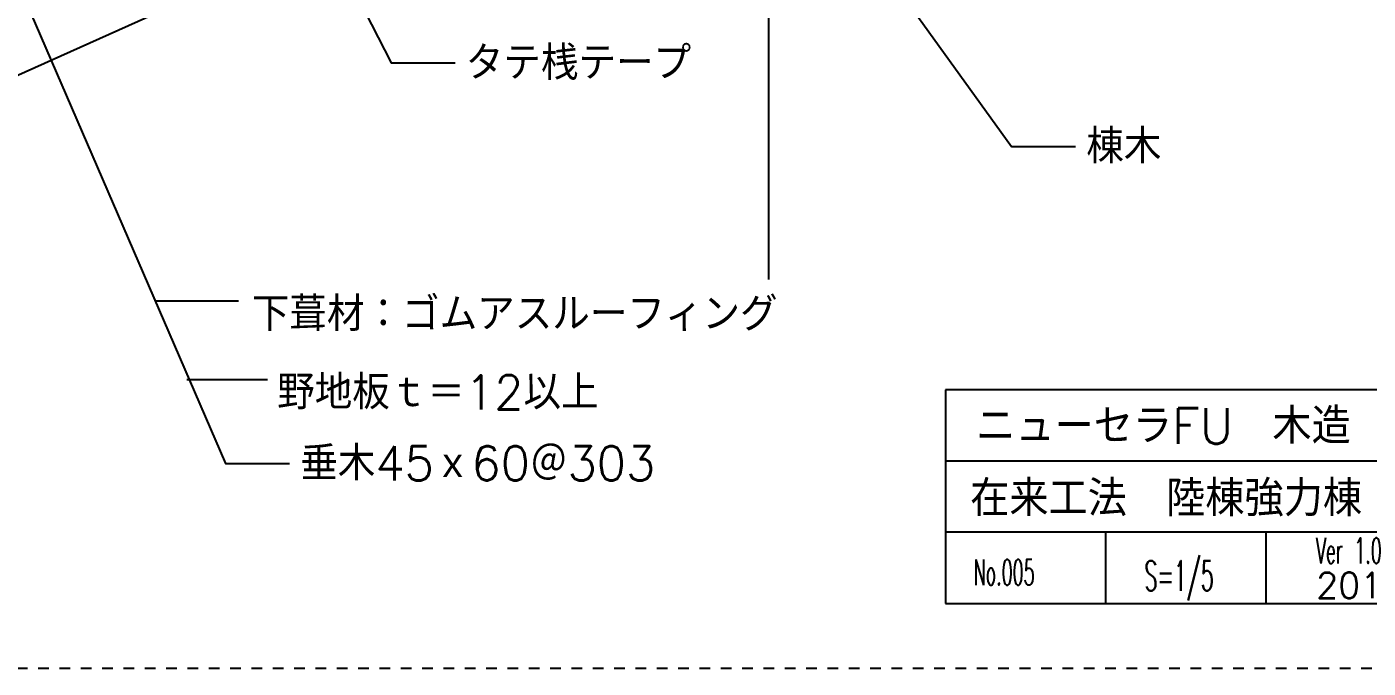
# Model space of a CAD drawing. Extents: x -1727 to 4652, y -2364 to 3340.
# Drawn here: x 418 to 1047, y 0 to 300 of the extents above; entities that cross this region are included whole.
import ezdxf

# ---------------------------------------------------------------- set-up
doc = ezdxf.new("R2010")
doc.units = 0
doc.header["$LTSCALE"] = 5
doc.linetypes.add('DASHDOT', pattern=[43, 40, -1, 1, -1])
doc.linetypes.add('DOT', pattern=[2, 1, -1])
for name, color, linetype in [('0-0', 7, 'CONTINUOUS'), ('0-1', 7, 'CONTINUOUS'), ('0-3', 7, 'CONTINUOUS'), ('0-4', 7, 'CONTINUOUS'), ('0-A', 7, 'CONTINUOUS')]:
    doc.layers.add(name, color=color, linetype=linetype)
doc.styles.get("Standard").update_dxf_attribs({"font": 'txt.shx', "bigfont": 'extfont.shx'})

msp = doc.modelspace()

# ---------------------------------------------------------------- linework, layer by layer
at = {"layer": '0-0', "color": 7, "linetype": 'CONTINUOUS'}
for p, q in [((1448.494, 130.3427), (848.494, 130.3427)), ((848.494, 130.3427), (848.494, 30.3427)), ((1148.494, 97.0093), (848.494, 97.0093)), ((1148.494, 63.676), (848.494, 63.676)), ((923.494, 63.676), (923.494, 30.3427)), ((998.494, 63.676), (998.494, 30.3427)), ((848.494, 30.3427), (1448.494, 30.3427))]:
    msp.add_line(p, q, dxfattribs=at)
at = {"layer": '0-1', "color": 4, "linetype": 'DASHDOT'}
msp.add_line((765.6614, 182.1867), (765.6614, 828.4776), dxfattribs=at)
at = {"layer": '0-3', "color": 7, "linetype": 'CONTINUOUS'}
for p, q in [((478.4633, 172.043), (517.1415, 172.043)), ((492.8948, 135.2788), (530.7239, 135.2788))]:
    msp.add_line(p, q, dxfattribs=at)
for points in [[(527.0837, 403.669), (588.6254, 283.5876), (618.6254, 283.5876)], [(794.1604, 362.7009), (879.4221, 244.4713), (909.4221, 244.4713)], [(405.0721, 340.42), (511.0222, 95.969), (541.0222, 95.969)]]:
    msp.add_lwpolyline(points, dxfattribs=at)
at = {"layer": '0-4', "color": 4, "linetype": 'DASHDOT'}
msp.add_line((765.6614, 182.1867), (765.6614, 828.4776), dxfattribs=at)
at = {"layer": '0-4', "color": 3, "linetype": 'CONTINUOUS'}
msp.add_line((169.7728, 168.2199), (765.6618, 436.3668), dxfattribs=at)
at = {"layer": '0-A', "color": 7, "linetype": 'DOT'}
msp.add_line((-1726.8095, 0), (4652.0253, 0), dxfattribs=at)

# ---------------------------------------------------------------- texts
at = {"layer": '0-0', "color": 7}
for s, height, p in [('ニューセラFU\u3000木造', 16.7, (862.799, 105.1164)), ('在来工法\u3000陸棟強力棟', 16.7, (859.9739, 71.2155)), ('2016.04.01 更新', 12, (1022.1775, 32.8402))]:
    msp.add_text(s, height=height, dxfattribs=at).set_placement(p)
at = {"layer": '0-0', "color": 7, "width": 0.5}
for s, height, p in [('Ver 1.0', 12, (1022.0851, 49.0536)), ('No.005', 12, (861.6458, 38.8711)), ('S=1/5', 14, (941.6914, 36.309))]:
    msp.add_text(s, height=height, dxfattribs=at).set_placement(p)
at = {"layer": '0-3', "color": 7}
for s, p in [('タテ桟テープ', (623.6254, 275.5876)), ('棟木', (914.4221, 236.4713)), ('下葺材：ゴムアスルーフィング', (523.3453, 157.9677)), ('野地板ｔ＝12以上', (535.2081, 121.2642)), ('垂木45ｘ60＠303', (546.0222, 87.969))]:
    msp.add_text(s, height=16, dxfattribs=at).set_placement(p)

doc.saveas('drawing.dxf')
